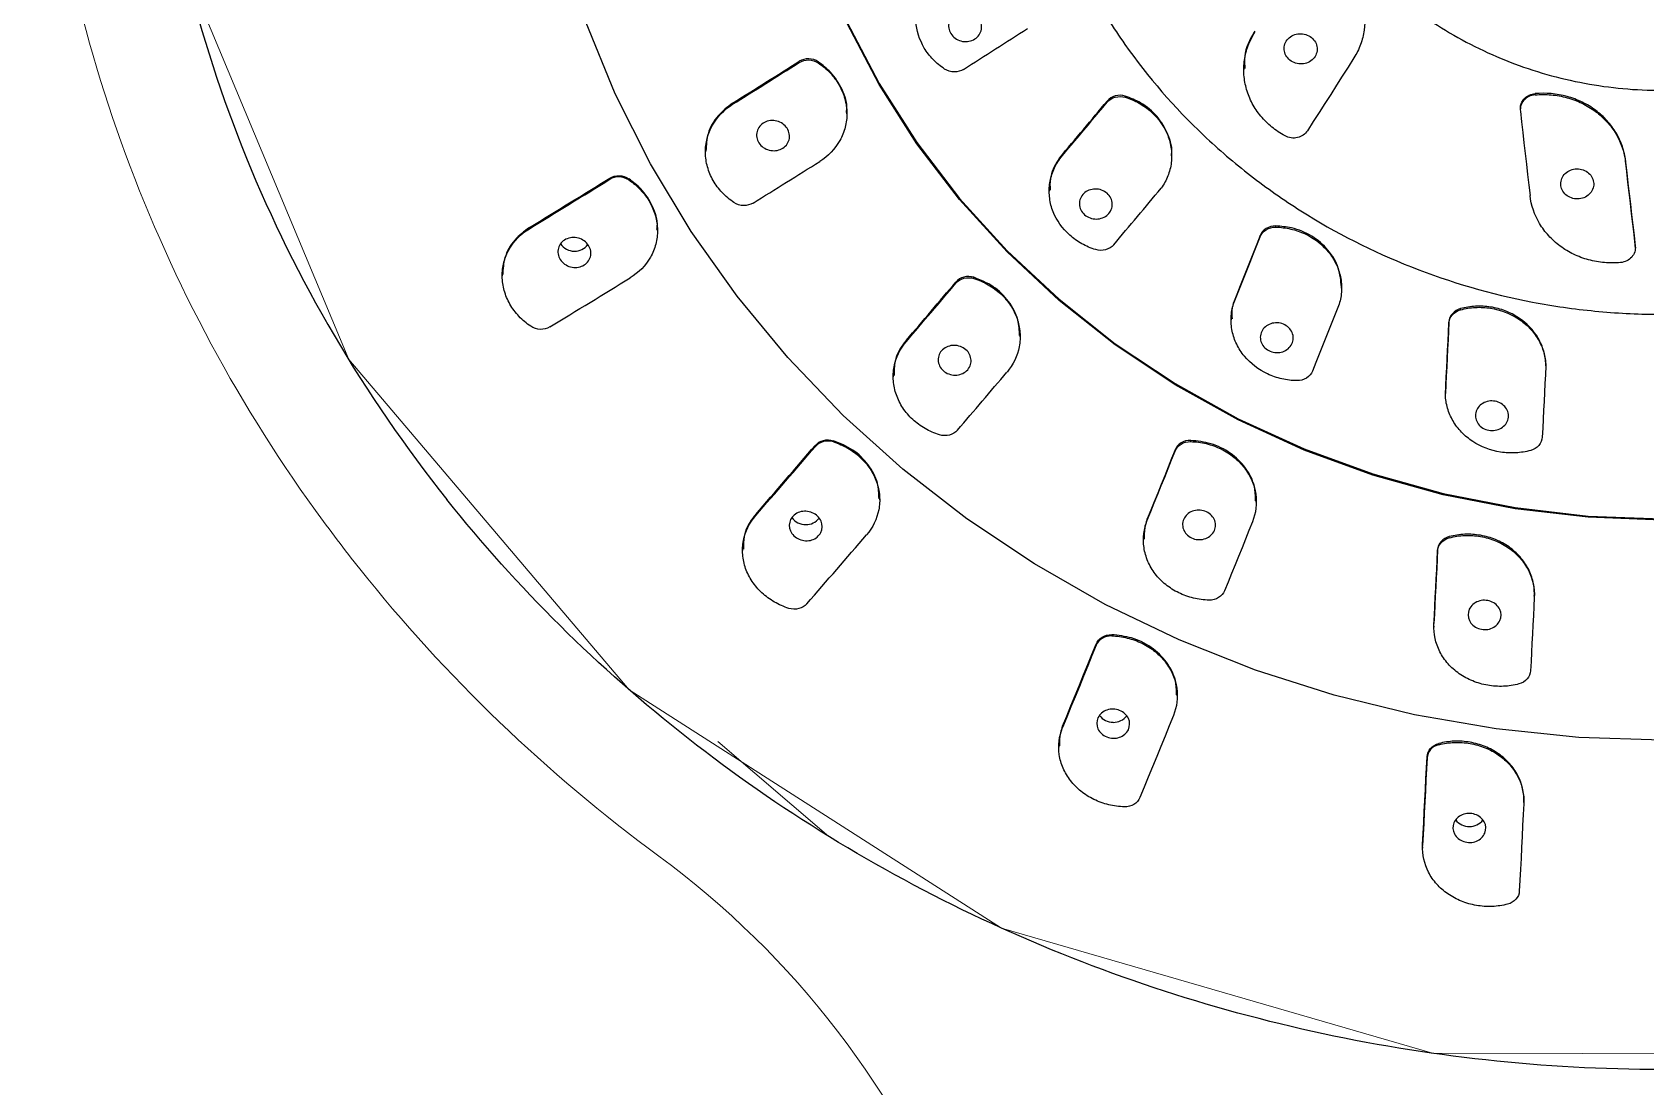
# Model space of a CAD drawing. Header units: millimetres. Extents: x 789 to 1209, y -1956 to -1362.
# Drawn here: x 909.65 to 945.88, y -1503.4 to -1479.73 of the extents above; entities that cross this region are included whole.
import ezdxf

# ---------------------------------------------------------------- set-up
doc = ezdxf.new("R2010")
doc.units = ezdxf.units.MM
doc.header["$LTSCALE"] = 0.1
doc.layers.get('0').update_dxf_attribs({"lineweight": 13})

msp = doc.modelspace()

# ---------------------------------------------------------------- linework, layer by layer
at = {"color": 7, "linetype": 'Continuous', "lineweight": 25}
for p, q in [((926.875, -1480.406), (926.875, -1480.379)), ((927.302, -1480.417), (927.302, -1480.39)), ((936.856, -1480.539), (936.856, -1480.566)), ((933.787, -1481.298), (933.787, -1481.272)), ((934.193, -1481.187), (934.193, -1481.161)), ((943.395, -1481.132), (943.395, -1481.105)), ((925.378, -1481.344), (925.378, -1481.318)), ((927.943, -1481.555), (927.943, -1481.528)), ((943.063, -1481.44), (943.063, -1481.466)), ((924.768, -1482.387), (924.768, -1482.414)), ((932.722, -1482.571), (932.722, -1482.544)), ((935.236, -1482.502), (935.236, -1482.476)), ((945.428, -1482.644), (945.428, -1482.617)), ((922.621, -1483.029), (922.621, -1483.002)), ((923.048, -1483.043), (923.048, -1483.016)), ((932.487, -1483.268), (932.487, -1483.295)), ((920.815, -1484.137), (920.815, -1484.11)), ((923.689, -1484.179), (923.689, -1484.152)), ((937.573, -1484.102), (937.573, -1484.076)), ((937.224, -1484.319), (937.224, -1484.293)), ((945.645, -1484.537), (945.646, -1484.501)), ((945.646, -1484.528), (945.646, -1484.501)), ((945.648, -1484.563), (945.648, -1484.537)), ((920.205, -1485.167), (920.205, -1485.193)), ((930.797, -1485.255), (930.797, -1485.228)), ((930.39, -1485.361), (930.39, -1485.335)), ((939.052, -1485.468), (939.052, -1485.442)), ((936.625, -1485.826), (936.625, -1485.799)), ((941.722, -1485.958), (941.722, -1485.931)), ((936.57, -1486.159), (936.57, -1486.186)), ((941.462, -1486.26), (941.462, -1486.234)), ((929.28, -1486.666), (929.28, -1486.64)), ((931.834, -1486.562), (931.834, -1486.535)), ((928.984, -1487.432), (928.984, -1487.459)), ((943.637, -1487.214), (943.637, -1487.187)), ((941.382, -1487.862), (941.382, -1487.836)), ((927.643, -1488.923), (927.643, -1488.896)), ((935.663, -1488.916), (935.663, -1488.889)), ((927.236, -1489.026), (927.236, -1489)), ((935.313, -1489.129), (935.313, -1489.103)), ((928.68, -1490.225), (928.68, -1490.199)), ((937.137, -1490.272), (937.137, -1490.245)), ((925.897, -1490.577), (925.897, -1490.551)), ((934.689, -1490.678), (934.689, -1490.651)), ((941.47, -1491.076), (941.47, -1491.049)), ((925.601, -1491.333), (925.601, -1491.36)), ((934.602, -1491.097), (934.602, -1491.123)), ((941.207, -1491.375), (941.207, -1491.348)), ((943.38, -1492.355), (943.38, -1492.328)), ((933.889, -1493.278), (933.889, -1493.251)), ((941.123, -1493.056), (941.123, -1493.083)), ((941.124, -1493.023), (941.124, -1492.997)), ((933.54, -1493.488), (933.54, -1493.461)), ((935.363, -1494.625), (935.363, -1494.598)), ((932.787, -1495.333), (932.787, -1495.306)), ((932.7, -1495.746), (932.7, -1495.773)), ((941.234, -1495.72), (941.234, -1495.693)), ((940.972, -1496.016), (940.972, -1495.989)), ((943.144, -1496.986), (943.144, -1496.959)), ((940.871, -1497.981), (940.871, -1497.955)), ((940.87, -1498.013), (940.87, -1498.04))]:
    msp.add_line(p, q, dxfattribs=at)
at = {"color": 7, "linetype": 'Continuous'}
msp.add_line((927.541, -1497.781), (925.048, -1495.649), dxfattribs=at)
at = {"color": 7, "linetype": 'Continuous', "flags": 128}
msp.add_lwpolyline([(936.301, -1440.927), (927.16, -1445.01), (919.715, -1451.428), (914.627, -1459.608), (912.347, -1468.826), (913.079, -1478.262), (916.758, -1487.076), (923.056, -1494.487), (931.414, -1499.836), (941.09, -1502.647), (951.223, -1502.67), (960.913, -1499.905), (969.3, -1494.595), (975.637, -1487.213), (979.363, -1478.416), (980.145, -1468.984), (977.915, -1459.756), (972.871, -1451.551), (965.46, -1445.099), (956.341, -1440.974), (946.325, -1439.54), (936.301, -1440.927)], dxfattribs=at)
at = {"color": 7, "linetype": 'Continuous', "lineweight": 25, "flags": 128}
for points in [[(946.24, -1495.62), (944.376, -1495.556), (942.523, -1495.366), (940.689, -1495.049), (938.885, -1494.609), (937.12, -1494.047), (935.404, -1493.366), (933.745, -1492.57), (932.153, -1491.663), (930.637, -1490.65), (929.203, -1489.536), (927.861, -1488.328), (926.616, -1487.031), (925.477, -1485.653), (924.448, -1484.202), (923.535, -1482.683), (922.743, -1481.107), (922.077, -1479.481)], [(927.943, -1479.492), (928.668, -1480.877), (929.513, -1482.201), (930.473, -1483.456), (931.54, -1484.632), (932.708, -1485.722), (933.968, -1486.719), (935.312, -1487.614), (936.73, -1488.404), (938.214, -1489.081), (939.752, -1489.641), (941.335, -1490.081), (942.951, -1490.397), (944.59, -1490.588), (946.24, -1490.652)], [(946.24, -1490.678), (944.59, -1490.615), (942.951, -1490.424), (941.335, -1490.108), (939.752, -1489.668), (938.214, -1489.107), (936.73, -1488.43), (935.312, -1487.641), (933.968, -1486.745), (932.708, -1485.749), (931.54, -1484.659), (930.473, -1483.482), (929.513, -1482.228), (928.668, -1480.903), (927.943, -1479.518)], [(939.327, -1480.302), (939.197, -1480.507), (939.067, -1480.712), (938.937, -1480.917), (938.807, -1481.121), (938.676, -1481.326), (938.546, -1481.53), (938.416, -1481.734), (938.286, -1481.938)], [(943.065, -1481.502), (943.093, -1481.739), (943.12, -1481.975), (943.147, -1482.212), (943.174, -1482.448), (943.201, -1482.685), (943.229, -1482.921), (943.256, -1483.157), (943.283, -1483.392)], [(945.646, -1484.501), (945.618, -1484.266), (945.591, -1484.031), (945.564, -1483.796), (945.537, -1483.56), (945.51, -1483.325), (945.482, -1483.089), (945.455, -1482.853), (945.428, -1482.617)], [(945.428, -1482.644), (945.455, -1482.88), (945.482, -1483.116), (945.51, -1483.351), (945.537, -1483.587), (945.564, -1483.823), (945.591, -1484.058), (945.618, -1484.293), (945.646, -1484.528)], [(937.224, -1484.293), (937.149, -1484.481), (937.074, -1484.67), (936.999, -1484.858), (936.924, -1485.047), (936.849, -1485.235), (936.775, -1485.423), (936.7, -1485.611), (936.625, -1485.799)], [(936.625, -1485.826), (936.7, -1485.638), (936.775, -1485.45), (936.849, -1485.262), (936.924, -1485.073), (936.999, -1484.885), (937.074, -1484.697), (937.149, -1484.508), (937.224, -1484.319)], [(938.997, -1485.829), (938.922, -1486.017), (938.847, -1486.205), (938.772, -1486.393), (938.697, -1486.581), (938.622, -1486.769), (938.548, -1486.957), (938.473, -1487.144), (938.398, -1487.332)], [(941.462, -1486.234), (941.452, -1486.434), (941.442, -1486.635), (941.432, -1486.835), (941.422, -1487.036), (941.412, -1487.236), (941.402, -1487.436), (941.392, -1487.636), (941.382, -1487.836)], [(941.382, -1487.862), (941.392, -1487.662), (941.402, -1487.462), (941.412, -1487.262), (941.422, -1487.062), (941.432, -1486.862), (941.442, -1486.662), (941.452, -1486.461), (941.462, -1486.26)], [(943.637, -1487.214), (943.627, -1487.414), (943.617, -1487.614), (943.607, -1487.814), (943.597, -1488.014), (943.587, -1488.214), (943.577, -1488.414), (943.567, -1488.613), (943.558, -1488.813)], [(935.313, -1489.103), (935.235, -1489.297), (935.157, -1489.491), (935.079, -1489.684), (935.001, -1489.878), (934.923, -1490.072), (934.845, -1490.265), (934.767, -1490.458), (934.689, -1490.651)], [(934.689, -1490.678), (934.767, -1490.485), (934.845, -1490.292), (934.923, -1490.098), (935.001, -1489.905), (935.079, -1489.711), (935.157, -1489.517), (935.235, -1489.323), (935.313, -1489.129)], [(937.05, -1490.718), (936.972, -1490.912), (936.894, -1491.105), (936.816, -1491.298), (936.738, -1491.492), (936.66, -1491.685), (936.582, -1491.878), (936.504, -1492.071), (936.426, -1492.263)], [(941.207, -1491.348), (941.197, -1491.555), (941.187, -1491.761), (941.176, -1491.967), (941.166, -1492.174), (941.156, -1492.379), (941.145, -1492.585), (941.135, -1492.791), (941.124, -1492.997)], [(941.124, -1493.023), (941.135, -1492.818), (941.145, -1492.612), (941.156, -1492.406), (941.166, -1492.2), (941.176, -1491.994), (941.187, -1491.788), (941.197, -1491.581), (941.207, -1491.375)], [(943.378, -1492.414), (943.368, -1492.62), (943.357, -1492.826), (943.347, -1493.032), (943.337, -1493.237), (943.326, -1493.443), (943.316, -1493.648), (943.306, -1493.853), (943.295, -1494.059)], [(932.787, -1495.306), (932.881, -1495.076), (932.975, -1494.846), (933.069, -1494.616), (933.163, -1494.385), (933.257, -1494.154), (933.351, -1493.923), (933.445, -1493.692), (933.54, -1493.461)], [(933.54, -1493.488), (933.445, -1493.719), (933.351, -1493.95), (933.257, -1494.181), (933.163, -1494.412), (933.069, -1494.642), (932.975, -1494.873), (932.881, -1495.103), (932.787, -1495.333)], [(935.276, -1495.066), (935.182, -1495.297), (935.088, -1495.527), (934.994, -1495.758), (934.9, -1495.988), (934.806, -1496.218), (934.712, -1496.448), (934.617, -1496.677), (934.523, -1496.907)], [(940.871, -1497.955), (940.884, -1497.71), (940.896, -1497.465), (940.909, -1497.219), (940.921, -1496.974), (940.934, -1496.728), (940.946, -1496.482), (940.959, -1496.236), (940.972, -1495.989)], [(940.972, -1496.016), (940.959, -1496.262), (940.946, -1496.509), (940.934, -1496.755), (940.921, -1497), (940.909, -1497.246), (940.896, -1497.491), (940.884, -1497.737), (940.871, -1497.981)], [(943.142, -1497.044), (943.13, -1497.29), (943.117, -1497.536), (943.105, -1497.781), (943.092, -1498.026), (943.08, -1498.271), (943.067, -1498.516), (943.055, -1498.761), (943.042, -1499.005)]]:
    msp.add_lwpolyline(points, dxfattribs=at)
at = {"color": 7, "linetype": 'Continuous', "lineweight": 25}
for centre, radius, start, end in [((622.003, -995.462), 574.918, 302.459731, 302.629596), ((630.181, -1008.746), 557.194, 301.99143, 302.17307), ((626.626, -1003.113), 563.878, 301.99311, 302.1726), ((384.417, -1022.324), 715.85, 319.991618, 320.124426), ((383.062, -1021.221), 717.614, 319.992026, 320.124508), ((633.483, -1013.686), 553.402, 301.88958, 302.07226), ((640.054, -1024.664), 538.44, 301.42853, 301.654), ((640.034, -1024.677), 538.462, 301.42954, 301.65502), ((393.41, -1029.668), 706.425, 319.920797, 320.05518), ((921.821, -1484.265), 0.375, 214.5118, 270.7495), ((921.83, -1484.264), 0.376, 269.3096, 322.3841), ((640.331, -1024.741), 540.375, 301.32577, 301.55019), ((405.04, -1039.734), 688.878, 319.552951, 319.695424), ((406.951, -1041.396), 686.363, 319.553405, 319.696403), ((408.297, -1042.284), 686.928, 319.472694, 319.615338), ((426.215, -1057.829), 661.007, 319.107641, 319.285246), ((426.4, -1058.028), 660.754, 319.108412, 319.286087), ((927.016, -1490.405), 0.375, 215.3261, 270.7352), ((927.025, -1490.404), 0.376, 269.3042, 322.6278), ((430.015, -1060.88), 658.32, 319.025312, 319.203346), ((933.918, -1494.842), 0.375, 216.0001, 270.724), ((933.928, -1494.842), 0.376, 269.297, 322.9346), ((941.915, -1497.183), 0.376, 216.7379, 270.7079), ((941.925, -1497.183), 0.376, 269.2957, 323.0586)]:
    msp.add_arc(centre, radius, start, end, dxfattribs=at)
at = {"color": 7, "linetype": 'Continuous'}
msp.add_arc((911.872, -1514.332), 20, 21.3658, 53.668, dxfattribs=at)
msp.add_open_spline([(975.472, -1491.775), (977.214, -1489.589), (978.675, -1487.206), (981.092, -1481.883), (981.964, -1478.911), (982.841, -1472.852), (982.843, -1469.767), (981.98, -1463.706), (981.112, -1460.733), (978.576, -1455.112), (976.904, -1452.465), (972.886, -1447.684), (970.536, -1445.55), (965.331, -1441.94), (962.472, -1440.464), (956.45, -1438.268), (953.284, -1437.548), (946.865, -1436.912), (943.609, -1436.996), (937.236, -1437.961), (934.116, -1438.843), (928.229, -1441.346), (925.46, -1442.968), (920.472, -1446.842), (918.249, -1449.097), (914.833, -1453.656), (913.526, -1455.89), (911.47, -1460.574), (910.718, -1463.026), (909.81, -1468.029), (909.653, -1470.577), (909.974, -1476.2), (910.6, -1479.263), (912.699, -1485.12), (914.173, -1487.91), (916.333, -1490.907), (916.665, -1491.344), (917.007, -1491.774)], degree=3, knots=[0, 0, 0, 0, 0.054009, 0.054009, 0.114305, 0.114305, 0.174602, 0.174602, 0.234899, 0.234899, 0.295196, 0.295196, 0.355492, 0.355492, 0.415789, 0.415789, 0.476086, 0.476086, 0.536382, 0.536382, 0.596679, 0.596679, 0.656976, 0.656976, 0.717273, 0.717273, 0.767318, 0.767318, 0.817363, 0.817363, 0.867408, 0.867408, 0.928397, 0.928397, 0.989385, 0.989385, 1, 1, 1, 1], dxfattribs=at)
at = {"color": 7, "linetype": 'Continuous', "lineweight": 25}
for points, knots in [([(973.517, -1490.217), (975.385, -1487.872), (976.904, -1485.284), (979.129, -1479.82), (979.834, -1476.944), (980.378, -1471.12), (980.216, -1468.174), (979.037, -1462.433), (978.021, -1459.639), (975.209, -1454.416), (973.415, -1451.987), (969.184, -1447.678), (966.748, -1445.798), (961.418, -1442.729), (958.525, -1441.541), (952.502, -1439.947), (949.371, -1439.54), (943.11, -1439.54), (939.979, -1439.946), (933.955, -1441.541), (931.062, -1442.729), (925.733, -1445.797), (923.297, -1447.677), (919.065, -1451.986), (917.271, -1454.415), (914.459, -1459.638), (913.443, -1462.432), (912.264, -1468.173), (912.102, -1471.119), (912.646, -1476.943), (913.351, -1479.819), (915.575, -1485.283), (917.094, -1487.871), (918.962, -1490.216)], [0, 0, 0, 0, 0.0625, 0.0625, 0.125, 0.125, 0.1875, 0.1875, 0.25, 0.25, 0.3125, 0.3125, 0.375, 0.375, 0.4375, 0.4375, 0.5, 0.5, 0.5625, 0.5625, 0.625, 0.625, 0.6875, 0.6875, 0.75, 0.75, 0.8125, 0.8125, 0.875, 0.875, 0.9375, 0.9375, 1, 1, 1, 1]), ([(940.619, -1484.995), (939.741, -1484.649), (938.914, -1484.228), (937.747, -1483.489), (937.371, -1483.225), (936.643, -1482.66), (936.291, -1482.358), (935.295, -1481.415), (934.704, -1480.733), (933.927, -1479.631), (933.685, -1479.248), (933.243, -1478.463), (933.044, -1478.063), (932.514, -1476.842), (932.246, -1476.001), (931.978, -1474.697), (931.912, -1474.256), (931.826, -1473.378), (931.787, -1472.501), (931.84, -1471.625), (931.914, -1470.968), (931.945, -1470.75), (932.018, -1470.312), (932.06, -1470.093), (932.3, -1469.008), (932.581, -1468.171), (933.13, -1466.958), (933.334, -1466.561), (933.788, -1465.782), (934.036, -1465.402), (934.831, -1464.31), (935.432, -1463.636), (936.442, -1462.707), (936.798, -1462.41), (937.535, -1461.854), (937.916, -1461.595), (939.095, -1460.872), (939.928, -1460.462), (941.251, -1459.961), (941.699, -1459.815), (942.603, -1459.566), (943.06, -1459.462), (943.983, -1459.297), (944.449, -1459.235), (945.392, -1459.154), (945.87, -1459.136), (947.29, -1459.145), (948.225, -1459.237), (949.609, -1459.503), (950.069, -1459.613), (950.978, -1459.877), (951.422, -1460.029), (952.724, -1460.542), (953.55, -1460.96), (954.727, -1461.704), (955.109, -1461.972), (955.836, -1462.536), (956.529, -1463.131), (957.156, -1463.784), (957.75, -1464.468), (958.031, -1464.827), (958.815, -1465.938), (959.252, -1466.715), (959.784, -1467.934), (959.94, -1468.35), (960.143, -1468.987), (960.205, -1469.202), (960.317, -1469.632), (960.367, -1469.848), (960.59, -1470.929), (960.676, -1471.802), (960.667, -1473.123), (960.64, -1473.568), (960.541, -1474.449), (960.468, -1474.883), (960.184, -1476.172), (959.906, -1477.011), (959.351, -1478.238), (959.145, -1478.637), (958.695, -1479.41), (958.45, -1479.785), (957.923, -1480.511), (957.64, -1480.862), (957.036, -1481.541), (956.712, -1481.869), (955.701, -1482.8), (954.97, -1483.352), (953.79, -1484.077), (953.383, -1484.302), (952.539, -1484.716), (952.11, -1484.902), (950.801, -1485.399), (949.9, -1485.648), (948.504, -1485.899), (948.031, -1485.962), (947.089, -1486.043), (946.618, -1486.061), (945.679, -1486.056), (945.209, -1486.031), (944.271, -1485.94), (943.801, -1485.872), (942.402, -1485.604), (941.497, -1485.342), (940.619, -1484.995)], [0, 0, 0, 0, 0.03125, 0.03125, 0.046875, 0.046875, 0.0625, 0.0625, 0.09375, 0.09375, 0.109375, 0.109375, 0.125, 0.125, 0.15625, 0.15625, 0.171875, 0.171875, 0.1875, 0.203125, 0.203125, 0.210937, 0.210937, 0.21875, 0.21875, 0.25, 0.25, 0.265625, 0.265625, 0.28125, 0.28125, 0.3125, 0.3125, 0.328125, 0.328125, 0.34375, 0.34375, 0.375, 0.375, 0.390625, 0.390625, 0.40625, 0.40625, 0.421875, 0.421875, 0.4375, 0.4375, 0.46875, 0.46875, 0.484375, 0.484375, 0.5, 0.5, 0.53125, 0.53125, 0.546875, 0.546875, 0.5625, 0.578125, 0.578125, 0.59375, 0.59375, 0.625, 0.625, 0.640625, 0.640625, 0.648437, 0.648437, 0.65625, 0.65625, 0.6875, 0.6875, 0.703125, 0.703125, 0.71875, 0.71875, 0.75, 0.75, 0.765625, 0.765625, 0.78125, 0.78125, 0.796875, 0.796875, 0.8125, 0.8125, 0.84375, 0.84375, 0.859375, 0.859375, 0.875, 0.875, 0.90625, 0.90625, 0.921875, 0.921875, 0.9375, 0.9375, 0.953125, 0.953125, 0.96875, 0.96875, 1, 1, 1, 1]), ([(942.432, -1480.23), (941.902, -1479.996), (941.406, -1479.716), (940.709, -1479.233), (940.485, -1479.062), (940.054, -1478.696), (939.846, -1478.502), (939.261, -1477.897), (938.917, -1477.463), (938.47, -1476.767), (938.332, -1476.526), (938.083, -1476.032), (937.972, -1475.781), (937.68, -1475.017), (937.54, -1474.494), (937.412, -1473.685), (937.384, -1473.412), (937.356, -1472.871), (937.357, -1472.331), (937.414, -1471.793), (937.5, -1471.257), (937.557, -1470.989), (937.772, -1470.196), (937.968, -1469.688), (938.34, -1468.955), (938.477, -1468.716), (938.778, -1468.249), (938.941, -1468.021), (939.461, -1467.37), (939.85, -1466.97), (940.497, -1466.424), (940.724, -1466.25), (941.193, -1465.926), (941.435, -1465.776), (942.18, -1465.361), (942.704, -1465.13), (943.808, -1464.762), (944.372, -1464.632), (945.23, -1464.514), (945.518, -1464.487), (946.1, -1464.461), (946.395, -1464.461), (947.267, -1464.502), (947.839, -1464.582), (948.683, -1464.779), (948.963, -1464.859), (949.514, -1465.043), (949.783, -1465.147), (950.568, -1465.495), (951.065, -1465.772), (951.767, -1466.259), (951.995, -1466.433), (952.425, -1466.798), (952.834, -1467.181), (953.201, -1467.598), (953.547, -1468.033), (953.71, -1468.261), (954.16, -1468.963), (954.407, -1469.452), (954.699, -1470.214), (954.784, -1470.474), (954.926, -1471.002), (954.983, -1471.271), (955.11, -1472.075), (955.138, -1472.614), (955.095, -1473.427), (955.066, -1473.7), (954.98, -1474.238), (954.923, -1474.504), (954.711, -1475.289), (954.516, -1475.798), (954.141, -1476.538), (954.002, -1476.779), (953.704, -1477.243), (953.382, -1477.692), (953.014, -1478.11), (952.623, -1478.512), (952.415, -1478.706), (951.767, -1479.253), (951.302, -1479.574), (950.307, -1480.13), (949.773, -1480.366), (948.681, -1480.73), (948.119, -1480.861), (947.254, -1480.981), (946.961, -1481.008), (946.38, -1481.034), (945.801, -1481.034), (945.225, -1480.981), (944.651, -1480.901), (944.364, -1480.848), (943.511, -1480.649), (942.962, -1480.465), (942.432, -1480.23)], [0, 0, 0, 0, 0.03125, 0.03125, 0.046875, 0.046875, 0.0625, 0.0625, 0.09375, 0.09375, 0.109375, 0.109375, 0.125, 0.125, 0.15625, 0.15625, 0.171875, 0.171875, 0.1875, 0.203125, 0.203125, 0.21875, 0.21875, 0.25, 0.25, 0.265625, 0.265625, 0.28125, 0.28125, 0.3125, 0.3125, 0.328125, 0.328125, 0.34375, 0.34375, 0.375, 0.375, 0.40625, 0.40625, 0.421875, 0.421875, 0.4375, 0.4375, 0.46875, 0.46875, 0.484375, 0.484375, 0.5, 0.5, 0.53125, 0.53125, 0.546875, 0.546875, 0.5625, 0.578125, 0.578125, 0.59375, 0.59375, 0.625, 0.625, 0.640625, 0.640625, 0.65625, 0.65625, 0.6875, 0.6875, 0.703125, 0.703125, 0.71875, 0.71875, 0.75, 0.75, 0.765625, 0.765625, 0.78125, 0.796875, 0.796875, 0.8125, 0.8125, 0.84375, 0.84375, 0.875, 0.875, 0.90625, 0.90625, 0.921875, 0.921875, 0.9375, 0.953125, 0.953125, 0.96875, 0.96875, 1, 1, 1, 1]), ([(938.649, -1477.969), (938.755, -1478.026), (938.853, -1478.093), (939.035, -1478.242), (939.119, -1478.326), (939.266, -1478.505), (939.33, -1478.6), (939.437, -1478.802), (939.48, -1478.908), (939.574, -1479.231), (939.59, -1479.459), (939.543, -1479.788), (939.515, -1479.898), (939.437, -1480.107), (939.387, -1480.207), (939.327, -1480.302)], [0, 0, 0, 0, 0.125, 0.125, 0.25, 0.25, 0.375, 0.375, 0.5, 0.5, 0.75, 0.75, 0.875, 0.875, 1, 1, 1, 1]), ([(930.139, -1480.553), (930.045, -1480.49), (929.959, -1480.42), (929.806, -1480.262), (929.738, -1480.173), (929.572, -1479.896), (929.507, -1479.688), (929.49, -1479.375), (929.498, -1479.269), (929.538, -1479.066), (929.572, -1478.966), (929.663, -1478.777), (929.719, -1478.689), (929.855, -1478.525), (929.934, -1478.451), (930.021, -1478.386)], [0, 0, 0, 0, 0.125, 0.125, 0.25, 0.25, 0.5, 0.5, 0.625, 0.625, 0.75, 0.75, 0.875, 0.875, 1, 1, 1, 1]), ([(930.436, -1479.898), (930.348, -1479.856), (930.28, -1479.782), (930.216, -1479.612), (930.223, -1479.517), (930.308, -1479.36), (930.385, -1479.299), (930.569, -1479.246), (930.672, -1479.255), (930.846, -1479.337), (930.916, -1479.411), (930.979, -1479.581), (930.973, -1479.676), (930.888, -1479.835), (930.81, -1479.895), (930.628, -1479.948), (930.524, -1479.94), (930.436, -1479.898)], [0, 0, 0, 0, 0.125, 0.125, 0.25, 0.25, 0.375, 0.375, 0.5, 0.5, 0.625, 0.625, 0.75, 0.75, 0.875, 0.875, 1, 1, 1, 1]), ([(937.781, -1482.054), (937.675, -1481.996), (937.577, -1481.93), (937.396, -1481.781), (937.311, -1481.698), (937.164, -1481.519), (937.1, -1481.425), (936.993, -1481.224), (936.95, -1481.118), (936.888, -1480.903), (936.868, -1480.794), (936.852, -1480.571), (936.856, -1480.459), (936.888, -1480.241), (936.915, -1480.132), (936.994, -1479.922), (937.043, -1479.822), (937.104, -1479.727)], [0, 0, 0, 0, 0.125, 0.125, 0.25, 0.25, 0.375, 0.375, 0.5, 0.5, 0.625, 0.625, 0.75, 0.75, 0.875, 0.875, 1, 1, 1, 1]), ([(937.104, -1479.701), (937.086, -1479.731), (936.968, -1479.926), (936.85, -1480.212), (936.874, -1480.47), (936.88, -1480.538)], [0, 0, 0, 0, 0.118341, 0.767949, 1, 1, 1, 1]), ([(937.921, -1480.375), (938.001, -1480.427), (938.102, -1480.449), (938.292, -1480.421), (938.38, -1480.37), (938.491, -1480.227), (938.514, -1480.134), (938.48, -1479.957), (938.423, -1479.876), (938.265, -1479.772), (938.163, -1479.75), (937.973, -1479.778), (937.885, -1479.828), (937.773, -1479.973), (937.751, -1480.065), (937.785, -1480.24), (937.84, -1480.322), (937.921, -1480.375)], [0, 0, 0, 0, 0.125, 0.125, 0.25, 0.25, 0.375, 0.375, 0.5, 0.5, 0.625, 0.625, 0.75, 0.75, 0.875, 0.875, 1, 1, 1, 1]), ([(927.302, -1480.39), (927.239, -1480.348), (927.164, -1480.324), (927.012, -1480.321), (926.937, -1480.341), (926.875, -1480.379)], [0, 0, 0, 0, 0.5, 0.5, 1, 1, 1, 1]), ([(926.875, -1480.406), (926.937, -1480.367), (927.011, -1480.347), (927.163, -1480.351), (927.239, -1480.374), (927.302, -1480.417)], [0, 0, 0, 0, 0.5, 0.5, 1, 1, 1, 1]), ([(927.933, -1481.527), (927.936, -1481.506), (927.963, -1481.335), (927.85, -1481.007), (927.623, -1480.636), (927.398, -1480.463), (927.302, -1480.39)], [0, 0, 0, 0, 0.050358, 0.398513, 0.744862, 1, 1, 1, 1]), ([(927.302, -1480.417), (927.4, -1480.482), (927.488, -1480.556), (927.645, -1480.723), (927.714, -1480.816), (927.825, -1481.009), (927.868, -1481.113), (927.926, -1481.324), (927.942, -1481.431), (927.945, -1481.648), (927.932, -1481.755), (927.879, -1481.962), (927.838, -1482.064), (927.68, -1482.345), (927.524, -1482.507), (927.333, -1482.627)], [0, 0, 0, 0, 0.125, 0.125, 0.25, 0.25, 0.375, 0.375, 0.5, 0.5, 0.625, 0.625, 0.75, 0.75, 1, 1, 1, 1]), ([(930.565, -1480.56), (930.504, -1480.599), (930.43, -1480.619), (930.278, -1480.617), (930.202, -1480.594), (930.139, -1480.553)], [0, 0, 0, 0, 0.5, 0.5, 1, 1, 1, 1]), ([(934.193, -1481.161), (934.12, -1481.138), (934.041, -1481.137), (933.897, -1481.177), (933.833, -1481.217), (933.787, -1481.272)], [0, 0, 0, 0, 0.5, 0.5, 1, 1, 1, 1]), ([(933.787, -1481.298), (933.833, -1481.244), (933.897, -1481.204), (934.041, -1481.164), (934.12, -1481.165), (934.193, -1481.187)], [0, 0, 0, 0, 0.5, 0.5, 1, 1, 1, 1]), ([(935.235, -1482.476), (935.235, -1482.475), (935.263, -1482.325), (935.165, -1482.013), (934.934, -1481.608), (934.583, -1481.311), (934.311, -1481.206), (934.193, -1481.161)], [0, 0, 0, 0, 0.001903, 0.267987, 0.53306, 0.79742, 1, 1, 1, 1]), ([(934.193, -1481.187), (934.302, -1481.221), (934.406, -1481.265), (934.602, -1481.374), (934.694, -1481.44), (934.941, -1481.66), (935.069, -1481.842), (935.185, -1482.137), (935.212, -1482.24), (935.239, -1482.446), (935.239, -1482.55), (935.214, -1482.756), (935.188, -1482.856), (935.112, -1483.05), (935.061, -1483.143), (935, -1483.228)], [0, 0, 0, 0, 0.125, 0.125, 0.25, 0.25, 0.5, 0.5, 0.625, 0.625, 0.75, 0.75, 0.875, 0.875, 1, 1, 1, 1]), ([(943.395, -1481.132), (943.297, -1481.14), (943.206, -1481.186), (943.085, -1481.322), (943.055, -1481.414), (943.065, -1481.502)], [0, 0, 0, 0, 0.5, 0.5, 1, 1, 1, 1]), ([(943.065, -1481.44), (943.065, -1481.43), (943.063, -1481.382), (943.091, -1481.297), (943.161, -1481.202), (943.266, -1481.129), (943.351, -1481.113), (943.395, -1481.105)], [0, 0, 0, 0, 0.061095, 0.291483, 0.521963, 0.752363, 1, 1, 1, 1]), ([(945.428, -1482.617), (945.415, -1482.506), (945.391, -1482.398), (945.32, -1482.188), (945.272, -1482.085), (945.156, -1481.89), (945.089, -1481.799), (944.935, -1481.628), (944.847, -1481.549), (944.66, -1481.409), (944.559, -1481.348), (944.344, -1481.244), (944.231, -1481.201), (943.884, -1481.105), (943.638, -1481.083), (943.395, -1481.105)], [0, 0, 0, 0, 0.125, 0.125, 0.25, 0.25, 0.375, 0.375, 0.5, 0.5, 0.625, 0.625, 0.75, 0.75, 1, 1, 1, 1]), ([(943.395, -1481.132), (943.516, -1481.121), (943.637, -1481.121), (943.877, -1481.142), (943.998, -1481.164), (944.23, -1481.228), (944.342, -1481.27), (944.556, -1481.373), (944.659, -1481.435), (944.846, -1481.575), (944.932, -1481.652), (945.088, -1481.824), (945.156, -1481.916), (945.328, -1482.206), (945.402, -1482.422), (945.428, -1482.644)], [0, 0, 0, 0, 0.125, 0.125, 0.25, 0.25, 0.375, 0.375, 0.5, 0.5, 0.625, 0.625, 0.75, 0.75, 1, 1, 1, 1]), ([(925.409, -1483.55), (925.311, -1483.485), (925.223, -1483.41), (925.066, -1483.244), (924.997, -1483.151), (924.887, -1482.958), (924.844, -1482.855), (924.785, -1482.643), (924.77, -1482.537), (924.767, -1482.321), (924.78, -1482.213), (924.833, -1482.007), (924.873, -1481.906), (925.032, -1481.625), (925.187, -1481.464), (925.378, -1481.344)], [0, 0, 0, 0, 0.125, 0.125, 0.25, 0.25, 0.375, 0.375, 0.5, 0.5, 0.625, 0.625, 0.75, 0.75, 1, 1, 1, 1]), ([(925.378, -1481.318), (925.262, -1481.407), (925.021, -1481.592), (924.804, -1481.975), (924.787, -1482.258), (924.779, -1482.388)], [0, 0, 0, 0, 0.333085, 0.693415, 1, 1, 1, 1]), ([(926.098, -1482.332), (926.014, -1482.283), (925.951, -1482.205), (925.903, -1482.032), (925.918, -1481.938), (926.016, -1481.79), (926.098, -1481.736), (926.287, -1481.698), (926.389, -1481.715), (926.556, -1481.811), (926.62, -1481.89), (926.668, -1482.063), (926.654, -1482.157), (926.555, -1482.306), (926.472, -1482.359), (926.286, -1482.397), (926.183, -1482.38), (926.098, -1482.332)], [0, 0, 0, 0, 0.125, 0.125, 0.25, 0.25, 0.375, 0.375, 0.5, 0.5, 0.625, 0.625, 0.75, 0.75, 0.875, 0.875, 1, 1, 1, 1]), ([(938.286, -1481.938), (938.238, -1482.014), (938.155, -1482.07), (937.969, -1482.113), (937.865, -1482.099), (937.781, -1482.054)], [0, 0, 0, 0, 0.5, 0.5, 1, 1, 1, 1]), ([(933.53, -1484.607), (933.42, -1484.573), (933.316, -1484.529), (933.121, -1484.42), (933.028, -1484.354), (932.782, -1484.135), (932.654, -1483.954), (932.537, -1483.659), (932.51, -1483.556), (932.484, -1483.351), (932.483, -1483.247), (932.509, -1483.041), (932.534, -1482.941), (932.61, -1482.748), (932.661, -1482.656), (932.722, -1482.571)], [0, 0, 0, 0, 0.125, 0.125, 0.25, 0.25, 0.5, 0.5, 0.625, 0.625, 0.75, 0.75, 0.875, 0.875, 1, 1, 1, 1]), ([(932.722, -1482.544), (932.71, -1482.561), (932.611, -1482.705), (932.495, -1482.948), (932.504, -1483.185), (932.508, -1483.269)], [0, 0, 0, 0, 0.081341, 0.673724, 1, 1, 1, 1]), ([(922.621, -1483.002), (922.683, -1482.964), (922.757, -1482.945), (922.909, -1482.949), (922.985, -1482.973), (923.048, -1483.016)], [0, 0, 0, 0, 0.5, 0.5, 1, 1, 1, 1]), ([(923.048, -1483.043), (922.985, -1483), (922.91, -1482.976), (922.758, -1482.971), (922.683, -1482.991), (922.621, -1483.029)], [0, 0, 0, 0, 0.5, 0.5, 1, 1, 1, 1]), ([(923.678, -1484.151), (923.682, -1484.128), (923.708, -1483.958), (923.594, -1483.63), (923.367, -1483.261), (923.143, -1483.089), (923.048, -1483.016)], [0, 0, 0, 0, 0.0537133, 0.4020345, 0.7474588, 1, 1, 1, 1]), ([(923.048, -1483.043), (923.146, -1483.109), (923.235, -1483.183), (923.392, -1483.35), (923.461, -1483.443), (923.571, -1483.637), (923.614, -1483.74), (923.673, -1483.951), (923.688, -1484.058), (923.691, -1484.273), (923.678, -1484.38), (923.624, -1484.585), (923.584, -1484.685), (923.426, -1484.963), (923.27, -1485.122), (923.079, -1485.239)], [0, 0, 0, 0, 0.125, 0.125, 0.25, 0.25, 0.375, 0.375, 0.5, 0.5, 0.625, 0.625, 0.75, 0.75, 1, 1, 1, 1]), ([(944.145, -1483.416), (944.228, -1483.464), (944.33, -1483.48), (944.519, -1483.442), (944.604, -1483.387), (944.707, -1483.239), (944.725, -1483.146), (944.682, -1482.972), (944.622, -1482.895), (944.459, -1482.8), (944.355, -1482.783), (944.167, -1482.821), (944.082, -1482.875), (943.978, -1483.025), (943.96, -1483.118), (944.003, -1483.29), (944.062, -1483.368), (944.145, -1483.416)], [0, 0, 0, 0, 0.125, 0.125, 0.25, 0.25, 0.375, 0.375, 0.5, 0.5, 0.625, 0.625, 0.75, 0.75, 0.875, 0.875, 1, 1, 1, 1]), ([(933.37, -1483.881), (933.282, -1483.84), (933.213, -1483.767), (933.151, -1483.599), (933.158, -1483.504), (933.243, -1483.348), (933.32, -1483.288), (933.505, -1483.235), (933.608, -1483.243), (933.782, -1483.325), (933.851, -1483.398), (933.914, -1483.566), (933.908, -1483.661), (933.822, -1483.818), (933.744, -1483.878), (933.561, -1483.93), (933.457, -1483.923), (933.37, -1483.881)], [0, 0, 0, 0, 0.125, 0.125, 0.25, 0.25, 0.375, 0.375, 0.5, 0.5, 0.625, 0.625, 0.75, 0.75, 0.875, 0.875, 1, 1, 1, 1]), ([(945.316, -1484.897), (945.195, -1484.908), (945.074, -1484.909), (944.834, -1484.888), (944.713, -1484.867), (944.481, -1484.804), (944.369, -1484.762), (944.155, -1484.659), (944.052, -1484.597), (943.865, -1484.458), (943.779, -1484.381), (943.623, -1484.21), (943.555, -1484.118), (943.383, -1483.829), (943.309, -1483.614), (943.283, -1483.392)], [0, 0, 0, 0, 0.125, 0.125, 0.25, 0.25, 0.375, 0.375, 0.5, 0.5, 0.625, 0.625, 0.75, 0.75, 1, 1, 1, 1]), ([(925.837, -1483.562), (925.775, -1483.6), (925.7, -1483.619), (925.549, -1483.616), (925.473, -1483.592), (925.409, -1483.55)], [0, 0, 0, 0, 0.5, 0.5, 1, 1, 1, 1]), ([(920.846, -1486.327), (920.748, -1486.262), (920.66, -1486.187), (920.503, -1486.02), (920.434, -1485.927), (920.323, -1485.734), (920.28, -1485.631), (920.222, -1485.42), (920.206, -1485.314), (920.204, -1485.099), (920.217, -1484.993), (920.27, -1484.789), (920.311, -1484.689), (920.469, -1484.412), (920.625, -1484.254), (920.815, -1484.137)], [0, 0, 0, 0, 0.125, 0.125, 0.25, 0.25, 0.375, 0.375, 0.5, 0.5, 0.625, 0.625, 0.75, 0.75, 1, 1, 1, 1]), ([(920.815, -1484.11), (920.699, -1484.198), (920.457, -1484.38), (920.241, -1484.759), (920.224, -1485.04), (920.216, -1485.168)], [0, 0, 0, 0, 0.3345594, 0.6964206, 1, 1, 1, 1]), ([(937.573, -1484.076), (937.496, -1484.074), (937.421, -1484.095), (937.298, -1484.172), (937.25, -1484.228), (937.224, -1484.293)], [0, 0, 0, 0, 0.5, 0.5, 1, 1, 1, 1]), ([(937.224, -1484.319), (937.25, -1484.254), (937.297, -1484.199), (937.421, -1484.122), (937.496, -1484.101), (937.573, -1484.102)], [0, 0, 0, 0, 0.5, 0.5, 1, 1, 1, 1]), ([(939.047, -1485.442), (939.034, -1485.3), (939.009, -1485.007), (938.766, -1484.604), (938.397, -1484.288), (937.976, -1484.109), (937.692, -1484.085), (937.573, -1484.076)], [0, 0, 0, 0, 0.202206, 0.417457, 0.631897, 0.845777, 1, 1, 1, 1]), ([(937.573, -1484.102), (937.687, -1484.104), (937.8, -1484.118), (938.021, -1484.169), (938.13, -1484.206), (938.434, -1484.349), (938.614, -1484.487), (938.82, -1484.736), (938.879, -1484.828), (938.97, -1485.017), (939.005, -1485.117), (939.047, -1485.32), (939.055, -1485.422), (939.045, -1485.628), (939.027, -1485.731), (938.997, -1485.829)], [0, 0, 0, 0, 0.125, 0.125, 0.25, 0.25, 0.5, 0.5, 0.625, 0.625, 0.75, 0.75, 0.875, 0.875, 1, 1, 1, 1]), ([(921.67, -1484.968), (921.581, -1484.926), (921.511, -1484.853), (921.445, -1484.684), (921.45, -1484.589), (921.533, -1484.435), (921.609, -1484.375), (921.791, -1484.324), (921.895, -1484.333), (922.07, -1484.415), (922.141, -1484.489), (922.207, -1484.657), (922.202, -1484.752), (922.119, -1484.908), (922.042, -1484.967), (921.862, -1485.018), (921.758, -1485.009), (921.67, -1484.968)], [0, 0, 0, 0, 0.125, 0.125, 0.25, 0.25, 0.375, 0.375, 0.5, 0.5, 0.625, 0.625, 0.75, 0.75, 0.875, 0.875, 1, 1, 1, 1]), ([(933.935, -1484.497), (933.889, -1484.551), (933.826, -1484.591), (933.682, -1484.63), (933.603, -1484.629), (933.53, -1484.607)], [0, 0, 0, 0, 0.5, 0.5, 1, 1, 1, 1]), ([(945.646, -1484.528), (945.656, -1484.616), (945.626, -1484.707), (945.505, -1484.843), (945.414, -1484.888), (945.316, -1484.897)], [0, 0, 0, 0, 0.5, 0.5, 1, 1, 1, 1]), ([(930.797, -1485.228), (930.723, -1485.205), (930.645, -1485.203), (930.5, -1485.241), (930.436, -1485.281), (930.39, -1485.335)], [0, 0, 0, 0, 0.5, 0.5, 1, 1, 1, 1]), ([(930.39, -1485.361), (930.436, -1485.307), (930.5, -1485.268), (930.644, -1485.23), (930.723, -1485.232), (930.797, -1485.255)], [0, 0, 0, 0, 0.5, 0.5, 1, 1, 1, 1]), ([(931.82, -1486.537), (931.816, -1486.418), (931.806, -1486.149), (931.594, -1485.759), (931.251, -1485.415), (930.947, -1485.29), (930.797, -1485.228)], [0, 0, 0, 0, 0.209073, 0.475352, 0.740071, 1, 1, 1, 1]), ([(930.797, -1485.255), (930.91, -1485.29), (931.017, -1485.337), (931.219, -1485.453), (931.314, -1485.523), (931.481, -1485.678), (931.555, -1485.765), (931.679, -1485.951), (931.728, -1486.049), (931.8, -1486.255), (931.822, -1486.361), (931.839, -1486.573), (931.833, -1486.681), (931.774, -1486.993), (931.679, -1487.191), (931.539, -1487.356)], [0, 0, 0, 0, 0.125, 0.125, 0.25, 0.25, 0.375, 0.375, 0.5, 0.5, 0.625, 0.625, 0.75, 0.75, 1, 1, 1, 1]), ([(938.049, -1487.548), (937.934, -1487.546), (937.822, -1487.532), (937.601, -1487.482), (937.492, -1487.445), (937.188, -1487.303), (937.007, -1487.165), (936.802, -1486.916), (936.743, -1486.825), (936.651, -1486.636), (936.617, -1486.536), (936.575, -1486.333), (936.567, -1486.231), (936.576, -1486.026), (936.594, -1485.924), (936.625, -1485.826)], [0, 0, 0, 0, 0.125, 0.125, 0.25, 0.25, 0.5, 0.5, 0.625, 0.625, 0.75, 0.75, 0.875, 0.875, 1, 1, 1, 1]), ([(936.625, -1485.799), (936.613, -1485.837), (936.578, -1485.954), (936.586, -1486.077), (936.591, -1486.159)], [0, 0, 0, 0, 0.32749, 1, 1, 1, 1]), ([(941.722, -1485.931), (941.649, -1485.951), (941.585, -1485.991), (941.492, -1486.098), (941.465, -1486.165), (941.462, -1486.234)], [0, 0, 0, 0, 0.5, 0.5, 1, 1, 1, 1]), ([(941.462, -1486.26), (941.465, -1486.192), (941.492, -1486.125), (941.585, -1486.018), (941.649, -1485.977), (941.722, -1485.958)], [0, 0, 0, 0, 0.5, 0.5, 1, 1, 1, 1]), ([(943.637, -1487.187), (943.634, -1487.084), (943.618, -1486.983), (943.561, -1486.785), (943.519, -1486.688), (943.36, -1486.416), (943.207, -1486.255), (942.931, -1486.074), (942.83, -1486.022), (942.621, -1485.942), (942.511, -1485.912), (942.285, -1485.877), (942.172, -1485.871), (941.946, -1485.883), (941.832, -1485.901), (941.722, -1485.931)], [0, 0, 0, 0, 0.125, 0.125, 0.25, 0.25, 0.5, 0.5, 0.625, 0.625, 0.75, 0.75, 0.875, 0.875, 1, 1, 1, 1]), ([(941.722, -1485.958), (941.832, -1485.928), (941.943, -1485.91), (942.169, -1485.898), (942.285, -1485.904), (942.621, -1485.956), (942.837, -1486.038), (943.113, -1486.22), (943.199, -1486.291), (943.347, -1486.446), (943.412, -1486.531), (943.519, -1486.714), (943.56, -1486.809), (943.618, -1487.008), (943.634, -1487.111), (943.637, -1487.214)], [0, 0, 0, 0, 0.125, 0.125, 0.25, 0.25, 0.5, 0.5, 0.625, 0.625, 0.75, 0.75, 0.875, 0.875, 1, 1, 1, 1]), ([(921.273, -1486.343), (921.212, -1486.381), (921.138, -1486.399), (920.986, -1486.394), (920.91, -1486.37), (920.846, -1486.327)], [0, 0, 0, 0, 0.5, 0.5, 1, 1, 1, 1]), ([(937.355, -1486.835), (937.281, -1486.776), (937.235, -1486.691), (937.22, -1486.517), (937.252, -1486.428), (937.378, -1486.297), (937.47, -1486.256), (937.665, -1486.245), (937.763, -1486.276), (937.91, -1486.393), (937.958, -1486.478), (937.973, -1486.652), (937.941, -1486.741), (937.814, -1486.872), (937.722, -1486.913), (937.529, -1486.924), (937.43, -1486.893), (937.355, -1486.835)], [0, 0, 0, 0, 0.125, 0.125, 0.25, 0.25, 0.375, 0.375, 0.5, 0.5, 0.625, 0.625, 0.75, 0.75, 0.875, 0.875, 1, 1, 1, 1]), ([(930.022, -1488.763), (929.909, -1488.728), (929.801, -1488.681), (929.599, -1488.565), (929.505, -1488.495), (929.338, -1488.341), (929.264, -1488.254), (929.14, -1488.068), (929.091, -1487.97), (929.019, -1487.765), (928.997, -1487.659), (928.98, -1487.447), (928.986, -1487.339), (929.044, -1487.028), (929.14, -1486.831), (929.28, -1486.666)], [0, 0, 0, 0, 0.125, 0.125, 0.25, 0.25, 0.375, 0.375, 0.5, 0.5, 0.625, 0.625, 0.75, 0.75, 1, 1, 1, 1]), ([(929.28, -1486.64), (929.264, -1486.66), (929.15, -1486.799), (929.008, -1487.062), (929.003, -1487.323), (929.002, -1487.433)], [0, 0, 0, 0, 0.090059, 0.618482, 1, 1, 1, 1]), ([(930.303, -1487.417), (930.206, -1487.4), (930.118, -1487.347), (930.005, -1487.202), (929.982, -1487.109), (930.014, -1486.938), (930.068, -1486.86), (930.227, -1486.763), (930.327, -1486.745), (930.518, -1486.779), (930.607, -1486.832), (930.72, -1486.977), (930.744, -1487.069), (930.712, -1487.242), (930.657, -1487.319), (930.5, -1487.416), (930.399, -1487.435), (930.303, -1487.417)], [0, 0, 0, 0, 0.125, 0.125, 0.25, 0.25, 0.375, 0.375, 0.5, 0.5, 0.625, 0.625, 0.75, 0.75, 0.875, 0.875, 1, 1, 1, 1]), ([(938.398, -1487.332), (938.372, -1487.396), (938.325, -1487.452), (938.201, -1487.528), (938.126, -1487.549), (938.049, -1487.548)], [0, 0, 0, 0, 0.5, 0.5, 1, 1, 1, 1]), ([(943.297, -1489.115), (943.187, -1489.144), (943.076, -1489.162), (942.849, -1489.175), (942.734, -1489.169), (942.398, -1489.117), (942.182, -1489.035), (941.906, -1488.854), (941.82, -1488.784), (941.672, -1488.629), (941.607, -1488.543), (941.5, -1488.361), (941.459, -1488.266), (941.401, -1488.068), (941.385, -1487.965), (941.382, -1487.862)], [0, 0, 0, 0, 0.125, 0.125, 0.25, 0.25, 0.5, 0.5, 0.625, 0.625, 0.75, 0.75, 0.875, 0.875, 1, 1, 1, 1]), ([(942.222, -1488.611), (942.141, -1488.561), (942.084, -1488.483), (942.046, -1488.312), (942.067, -1488.22), (942.174, -1488.077), (942.26, -1488.025), (942.451, -1487.992), (942.553, -1488.011), (942.714, -1488.109), (942.772, -1488.188), (942.81, -1488.359), (942.79, -1488.45), (942.682, -1488.595), (942.595, -1488.647), (942.406, -1488.679), (942.303, -1488.661), (942.222, -1488.611)], [0, 0, 0, 0, 0.125, 0.125, 0.25, 0.25, 0.375, 0.375, 0.5, 0.5, 0.625, 0.625, 0.75, 0.75, 0.875, 0.875, 1, 1, 1, 1]), ([(927.236, -1489), (927.282, -1488.946), (927.346, -1488.908), (927.49, -1488.871), (927.569, -1488.873), (927.643, -1488.896)], [0, 0, 0, 0, 0.5, 0.5, 1, 1, 1, 1]), ([(927.643, -1488.923), (927.569, -1488.9), (927.491, -1488.898), (927.346, -1488.934), (927.282, -1488.973), (927.236, -1489.026)], [0, 0, 0, 0, 0.5, 0.5, 1, 1, 1, 1]), ([(928.666, -1490.2), (928.662, -1490.082), (928.652, -1489.814), (928.439, -1489.426), (928.096, -1489.083), (927.793, -1488.958), (927.643, -1488.896)], [0, 0, 0, 0, 0.210783, 0.477355, 0.741466, 1, 1, 1, 1]), ([(930.429, -1488.657), (930.383, -1488.711), (930.319, -1488.75), (930.175, -1488.788), (930.096, -1488.786), (930.022, -1488.763)], [0, 0, 0, 0, 0.5, 0.5, 1, 1, 1, 1]), ([(935.663, -1488.889), (935.586, -1488.887), (935.511, -1488.907), (935.387, -1488.983), (935.339, -1489.038), (935.313, -1489.103)], [0, 0, 0, 0, 0.5, 0.5, 1, 1, 1, 1]), ([(935.313, -1489.129), (935.339, -1489.065), (935.387, -1489.01), (935.511, -1488.934), (935.586, -1488.914), (935.663, -1488.916)], [0, 0, 0, 0, 0.5, 0.5, 1, 1, 1, 1]), ([(937.12, -1490.246), (937.118, -1490.138), (937.114, -1489.88), (936.913, -1489.497), (936.571, -1489.16), (936.134, -1488.939), (935.816, -1488.905), (935.663, -1488.889)], [0, 0, 0, 0, 0.156489, 0.373137, 0.588327, 0.802286, 1, 1, 1, 1]), ([(935.663, -1488.916), (935.782, -1488.919), (935.899, -1488.934), (936.128, -1488.99), (936.24, -1489.03), (936.448, -1489.132), (936.547, -1489.195), (936.724, -1489.339), (936.803, -1489.419), (936.938, -1489.596), (936.994, -1489.691), (937.079, -1489.889), (937.109, -1489.993), (937.155, -1490.307), (937.129, -1490.522), (937.05, -1490.718)], [0, 0, 0, 0, 0.125, 0.125, 0.25, 0.25, 0.375, 0.375, 0.5, 0.5, 0.625, 0.625, 0.75, 0.75, 1, 1, 1, 1]), ([(943.558, -1488.813), (943.554, -1488.881), (943.527, -1488.947), (943.435, -1489.054), (943.37, -1489.095), (943.297, -1489.115)], [0, 0, 0, 0, 0.5, 0.5, 1, 1, 1, 1]), ([(927.643, -1488.923), (927.756, -1488.959), (927.864, -1489.006), (928.066, -1489.123), (928.161, -1489.193), (928.328, -1489.348), (928.402, -1489.434), (928.525, -1489.62), (928.574, -1489.718), (928.646, -1489.922), (928.669, -1490.028), (928.685, -1490.238), (928.679, -1490.345), (928.62, -1490.653), (928.525, -1490.848), (928.385, -1491.011)], [0, 0, 0, 0, 0.125, 0.125, 0.25, 0.25, 0.375, 0.375, 0.5, 0.5, 0.625, 0.625, 0.75, 0.75, 1, 1, 1, 1]), ([(973.517, -1490.217), (971.942, -1492.193), (970.12, -1493.998), (966.079, -1497.165), (963.861, -1498.528), (959.146, -1500.74), (956.65, -1501.589), (951.516, -1502.725), (948.878, -1503.013), (943.601, -1503.013), (940.963, -1502.725), (935.829, -1501.588), (933.333, -1500.74), (928.618, -1498.528), (926.4, -1497.165), (922.359, -1493.997), (920.537, -1492.193), (918.962, -1490.216)], [0, 0, 0, 0, 0.125, 0.125, 0.25, 0.25, 0.375, 0.375, 0.5, 0.5, 0.625, 0.625, 0.75, 0.75, 0.875, 0.875, 1, 1, 1, 1]), ([(926.639, -1492.659), (926.525, -1492.623), (926.418, -1492.576), (926.216, -1492.459), (926.121, -1492.389), (925.954, -1492.235), (925.88, -1492.148), (925.756, -1491.963), (925.707, -1491.866), (925.635, -1491.662), (925.613, -1491.556), (925.597, -1491.347), (925.603, -1491.24), (925.662, -1490.933), (925.757, -1490.739), (925.897, -1490.577)], [0, 0, 0, 0, 0.125, 0.125, 0.25, 0.25, 0.375, 0.375, 0.5, 0.5, 0.625, 0.625, 0.75, 0.75, 1, 1, 1, 1]), ([(925.897, -1490.551), (925.874, -1490.579), (925.755, -1490.725), (925.618, -1490.987), (925.62, -1491.236), (925.621, -1491.334)], [0, 0, 0, 0, 0.12635, 0.657141, 1, 1, 1, 1]), ([(926.874, -1491.109), (926.784, -1491.071), (926.712, -1491.001), (926.641, -1490.837), (926.643, -1490.744), (926.72, -1490.589), (926.793, -1490.527), (926.974, -1490.469), (927.078, -1490.475), (927.256, -1490.55), (927.329, -1490.62), (927.4, -1490.784), (927.399, -1490.877), (927.321, -1491.033), (927.247, -1491.095), (927.068, -1491.152), (926.964, -1491.147), (926.874, -1491.109)], [0, 0, 0, 0, 0.125, 0.125, 0.25, 0.25, 0.375, 0.375, 0.5, 0.5, 0.625, 0.625, 0.75, 0.75, 0.875, 0.875, 1, 1, 1, 1]), ([(936.076, -1492.475), (935.957, -1492.473), (935.84, -1492.457), (935.612, -1492.402), (935.499, -1492.361), (935.291, -1492.26), (935.192, -1492.197), (935.015, -1492.054), (934.936, -1491.974), (934.801, -1491.798), (934.745, -1491.703), (934.66, -1491.505), (934.631, -1491.401), (934.584, -1491.088), (934.61, -1490.874), (934.689, -1490.678)], [0, 0, 0, 0, 0.125, 0.125, 0.25, 0.25, 0.375, 0.375, 0.5, 0.5, 0.625, 0.625, 0.75, 0.75, 1, 1, 1, 1]), ([(934.689, -1490.651), (934.673, -1490.694), (934.619, -1490.837), (934.619, -1490.99), (934.62, -1491.098)], [0, 0, 0, 0, 0.295174, 1, 1, 1, 1]), ([(935.787, -1491.111), (935.69, -1491.093), (935.603, -1491.041), (935.492, -1490.897), (935.47, -1490.805), (935.503, -1490.636), (935.558, -1490.559), (935.718, -1490.462), (935.819, -1490.444), (936.01, -1490.478), (936.099, -1490.53), (936.21, -1490.674), (936.232, -1490.765), (936.198, -1490.936), (936.142, -1491.013), (935.985, -1491.109), (935.883, -1491.128), (935.787, -1491.111)], [0, 0, 0, 0, 0.125, 0.125, 0.25, 0.25, 0.375, 0.375, 0.5, 0.5, 0.625, 0.625, 0.75, 0.75, 0.875, 0.875, 1, 1, 1, 1]), ([(941.47, -1491.049), (941.396, -1491.068), (941.331, -1491.108), (941.238, -1491.214), (941.211, -1491.28), (941.207, -1491.348)], [0, 0, 0, 0, 0.5, 0.5, 1, 1, 1, 1]), ([(941.207, -1491.375), (941.211, -1491.307), (941.238, -1491.241), (941.331, -1491.135), (941.396, -1491.095), (941.47, -1491.076)], [0, 0, 0, 0, 0.5, 0.5, 1, 1, 1, 1]), ([(943.378, -1492.387), (943.384, -1492.283), (943.375, -1492.179), (943.33, -1491.971), (943.294, -1491.871), (943.196, -1491.68), (943.133, -1491.589), (942.987, -1491.423), (942.904, -1491.348), (942.717, -1491.216), (942.616, -1491.161), (942.401, -1491.073), (942.286, -1491.04), (942.055, -1491), (941.936, -1490.992), (941.699, -1491.002), (941.583, -1491.019), (941.47, -1491.049)], [0, 0, 0, 0, 0.125, 0.125, 0.25, 0.25, 0.375, 0.375, 0.5, 0.5, 0.625, 0.625, 0.75, 0.75, 0.875, 0.875, 1, 1, 1, 1]), ([(941.47, -1491.076), (941.583, -1491.046), (941.699, -1491.028), (941.935, -1491.019), (942.055, -1491.026), (942.286, -1491.067), (942.4, -1491.099), (942.616, -1491.188), (942.716, -1491.243), (942.903, -1491.374), (942.987, -1491.45), (943.133, -1491.615), (943.196, -1491.707), (943.343, -1491.993), (943.389, -1492.205), (943.378, -1492.414)], [0, 0, 0, 0, 0.125, 0.125, 0.25, 0.25, 0.375, 0.375, 0.5, 0.5, 0.625, 0.625, 0.75, 0.75, 1, 1, 1, 1]), ([(936.426, -1492.263), (936.4, -1492.327), (936.353, -1492.381), (936.229, -1492.457), (936.153, -1492.477), (936.076, -1492.475)], [0, 0, 0, 0, 0.5, 0.5, 1, 1, 1, 1]), ([(942.122, -1493.111), (942.031, -1493.078), (941.958, -1493.011), (941.883, -1492.852), (941.883, -1492.76), (941.955, -1492.601), (942.028, -1492.536), (942.208, -1492.469), (942.312, -1492.47), (942.492, -1492.536), (942.566, -1492.603), (942.64, -1492.762), (942.641, -1492.854), (942.568, -1493.014), (942.495, -1493.079), (942.317, -1493.145), (942.213, -1493.145), (942.122, -1493.111)], [0, 0, 0, 0, 0.125, 0.125, 0.25, 0.25, 0.375, 0.375, 0.5, 0.5, 0.625, 0.625, 0.75, 0.75, 0.875, 0.875, 1, 1, 1, 1]), ([(927.046, -1492.557), (927, -1492.61), (926.936, -1492.648), (926.792, -1492.684), (926.713, -1492.682), (926.639, -1492.659)], [0, 0, 0, 0, 0.5, 0.5, 1, 1, 1, 1]), ([(933.54, -1493.461), (933.565, -1493.398), (933.613, -1493.343), (933.737, -1493.269), (933.812, -1493.249), (933.889, -1493.251)], [0, 0, 0, 0, 0.5, 0.5, 1, 1, 1, 1]), ([(935.346, -1494.599), (935.344, -1494.491), (935.34, -1494.235), (935.138, -1493.854), (934.795, -1493.52), (934.358, -1493.301), (934.041, -1493.267), (933.889, -1493.251)], [0, 0, 0, 0, 0.157584, 0.375105, 0.590399, 0.803747, 1, 1, 1, 1]), ([(943.033, -1494.357), (942.919, -1494.387), (942.803, -1494.404), (942.568, -1494.414), (942.448, -1494.406), (942.217, -1494.367), (942.103, -1494.334), (941.887, -1494.246), (941.786, -1494.191), (941.6, -1494.06), (941.515, -1493.985), (941.37, -1493.82), (941.307, -1493.729), (941.16, -1493.443), (941.114, -1493.231), (941.124, -1493.023)], [0, 0, 0, 0, 0.125, 0.125, 0.25, 0.25, 0.375, 0.375, 0.5, 0.5, 0.625, 0.625, 0.75, 0.75, 1, 1, 1, 1]), ([(933.889, -1493.278), (933.813, -1493.276), (933.738, -1493.295), (933.613, -1493.37), (933.565, -1493.424), (933.54, -1493.488)], [0, 0, 0, 0, 0.5, 0.5, 1, 1, 1, 1]), ([(933.889, -1493.278), (934.009, -1493.281), (934.125, -1493.297), (934.354, -1493.353), (934.467, -1493.393), (934.676, -1493.495), (934.774, -1493.558), (934.952, -1493.701), (935.03, -1493.781), (935.165, -1493.956), (935.221, -1494.051), (935.306, -1494.247), (935.335, -1494.35), (935.381, -1494.661), (935.355, -1494.873), (935.276, -1495.066)], [0, 0, 0, 0, 0.125, 0.125, 0.25, 0.25, 0.375, 0.375, 0.5, 0.5, 0.625, 0.625, 0.75, 0.75, 1, 1, 1, 1]), ([(943.295, -1494.059), (943.292, -1494.126), (943.265, -1494.191), (943.172, -1494.297), (943.107, -1494.337), (943.033, -1494.357)], [0, 0, 0, 0, 0.5, 0.5, 1, 1, 1, 1]), ([(933.78, -1495.547), (933.689, -1495.511), (933.616, -1495.443), (933.544, -1495.283), (933.545, -1495.191), (933.619, -1495.036), (933.692, -1494.973), (933.873, -1494.911), (933.977, -1494.914), (934.156, -1494.985), (934.23, -1495.053), (934.302, -1495.213), (934.302, -1495.305), (934.227, -1495.462), (934.153, -1495.524), (933.975, -1495.585), (933.87, -1495.583), (933.78, -1495.547)], [0, 0, 0, 0, 0.125, 0.125, 0.25, 0.25, 0.375, 0.375, 0.5, 0.5, 0.625, 0.625, 0.75, 0.75, 0.875, 0.875, 1, 1, 1, 1]), ([(934.174, -1497.115), (934.054, -1497.112), (933.937, -1497.096), (933.708, -1497.04), (933.596, -1497), (933.387, -1496.898), (933.288, -1496.836), (933.111, -1496.693), (933.033, -1496.613), (932.897, -1496.438), (932.842, -1496.344), (932.757, -1496.149), (932.728, -1496.046), (932.682, -1495.737), (932.708, -1495.525), (932.787, -1495.333)], [0, 0, 0, 0, 0.125, 0.125, 0.25, 0.25, 0.375, 0.375, 0.5, 0.5, 0.625, 0.625, 0.75, 0.75, 1, 1, 1, 1]), ([(932.787, -1495.306), (932.768, -1495.355), (932.714, -1495.496), (932.717, -1495.647), (932.719, -1495.747)], [0, 0, 0, 0, 0.342775, 1, 1, 1, 1]), ([(940.972, -1495.989), (940.975, -1495.922), (941.002, -1495.857), (941.095, -1495.752), (941.16, -1495.713), (941.234, -1495.693)], [0, 0, 0, 0, 0.5, 0.5, 1, 1, 1, 1]), ([(941.234, -1495.72), (941.16, -1495.739), (941.095, -1495.778), (941.002, -1495.884), (940.975, -1495.949), (940.972, -1496.016)], [0, 0, 0, 0, 0.5, 0.5, 1, 1, 1, 1]), ([(943.142, -1497.018), (943.148, -1496.915), (943.139, -1496.812), (943.094, -1496.607), (943.058, -1496.508), (942.961, -1496.32), (942.898, -1496.229), (942.753, -1496.066), (942.669, -1495.991), (942.482, -1495.86), (942.381, -1495.806), (942.166, -1495.718), (942.051, -1495.685), (941.82, -1495.645), (941.7, -1495.637), (941.464, -1495.647), (941.348, -1495.664), (941.234, -1495.693)], [0, 0, 0, 0, 0.125, 0.125, 0.25, 0.25, 0.375, 0.375, 0.5, 0.5, 0.625, 0.625, 0.75, 0.75, 0.875, 0.875, 1, 1, 1, 1]), ([(941.234, -1495.72), (941.348, -1495.691), (941.464, -1495.674), (941.699, -1495.664), (941.819, -1495.672), (942.051, -1495.712), (942.165, -1495.745), (942.381, -1495.833), (942.482, -1495.887), (942.668, -1496.017), (942.753, -1496.092), (942.898, -1496.256), (942.96, -1496.346), (943.107, -1496.629), (943.153, -1496.839), (943.142, -1497.044)], [0, 0, 0, 0, 0.125, 0.125, 0.25, 0.25, 0.375, 0.375, 0.5, 0.5, 0.625, 0.625, 0.75, 0.75, 1, 1, 1, 1]), ([(934.523, -1496.907), (934.498, -1496.969), (934.45, -1497.023), (934.326, -1497.097), (934.251, -1497.117), (934.174, -1497.115)], [0, 0, 0, 0, 0.5, 0.5, 1, 1, 1, 1]), ([(941.794, -1497.894), (941.701, -1497.864), (941.625, -1497.801), (941.544, -1497.647), (941.539, -1497.555), (941.604, -1497.397), (941.674, -1497.329), (941.85, -1497.257), (941.955, -1497.254), (942.137, -1497.314), (942.215, -1497.377), (942.296, -1497.532), (942.301, -1497.622), (942.235, -1497.783), (942.166, -1497.849), (941.99, -1497.921), (941.886, -1497.925), (941.794, -1497.894)], [0, 0, 0, 0, 0.125, 0.125, 0.25, 0.25, 0.375, 0.375, 0.5, 0.5, 0.625, 0.625, 0.75, 0.75, 0.875, 0.875, 1, 1, 1, 1]), ([(942.78, -1499.3), (942.666, -1499.329), (942.55, -1499.346), (942.314, -1499.356), (942.194, -1499.348), (941.962, -1499.308), (941.848, -1499.276), (941.632, -1499.189), (941.532, -1499.134), (941.345, -1499.005), (941.261, -1498.93), (941.116, -1498.767), (941.053, -1498.677), (940.907, -1498.395), (940.861, -1498.187), (940.871, -1497.981)], [0, 0, 0, 0, 0.125, 0.125, 0.25, 0.25, 0.375, 0.375, 0.5, 0.5, 0.625, 0.625, 0.75, 0.75, 1, 1, 1, 1]), ([(943.042, -1499.005), (943.039, -1499.072), (943.012, -1499.136), (942.919, -1499.241), (942.854, -1499.28), (942.78, -1499.3)], [0, 0, 0, 0, 0.5, 0.5, 1, 1, 1, 1])]:
    msp.add_open_spline(points, degree=3, knots=knots, dxfattribs=at)
at = {"color": 7, "linetype": 'Continuous'}
msp.add_open_spline([(923.721, -1498.22), (921.197, -1496.363), (918.933, -1494.191), (917.007, -1491.774)], degree=3, dxfattribs=at)

doc.saveas('drawing.dxf')
